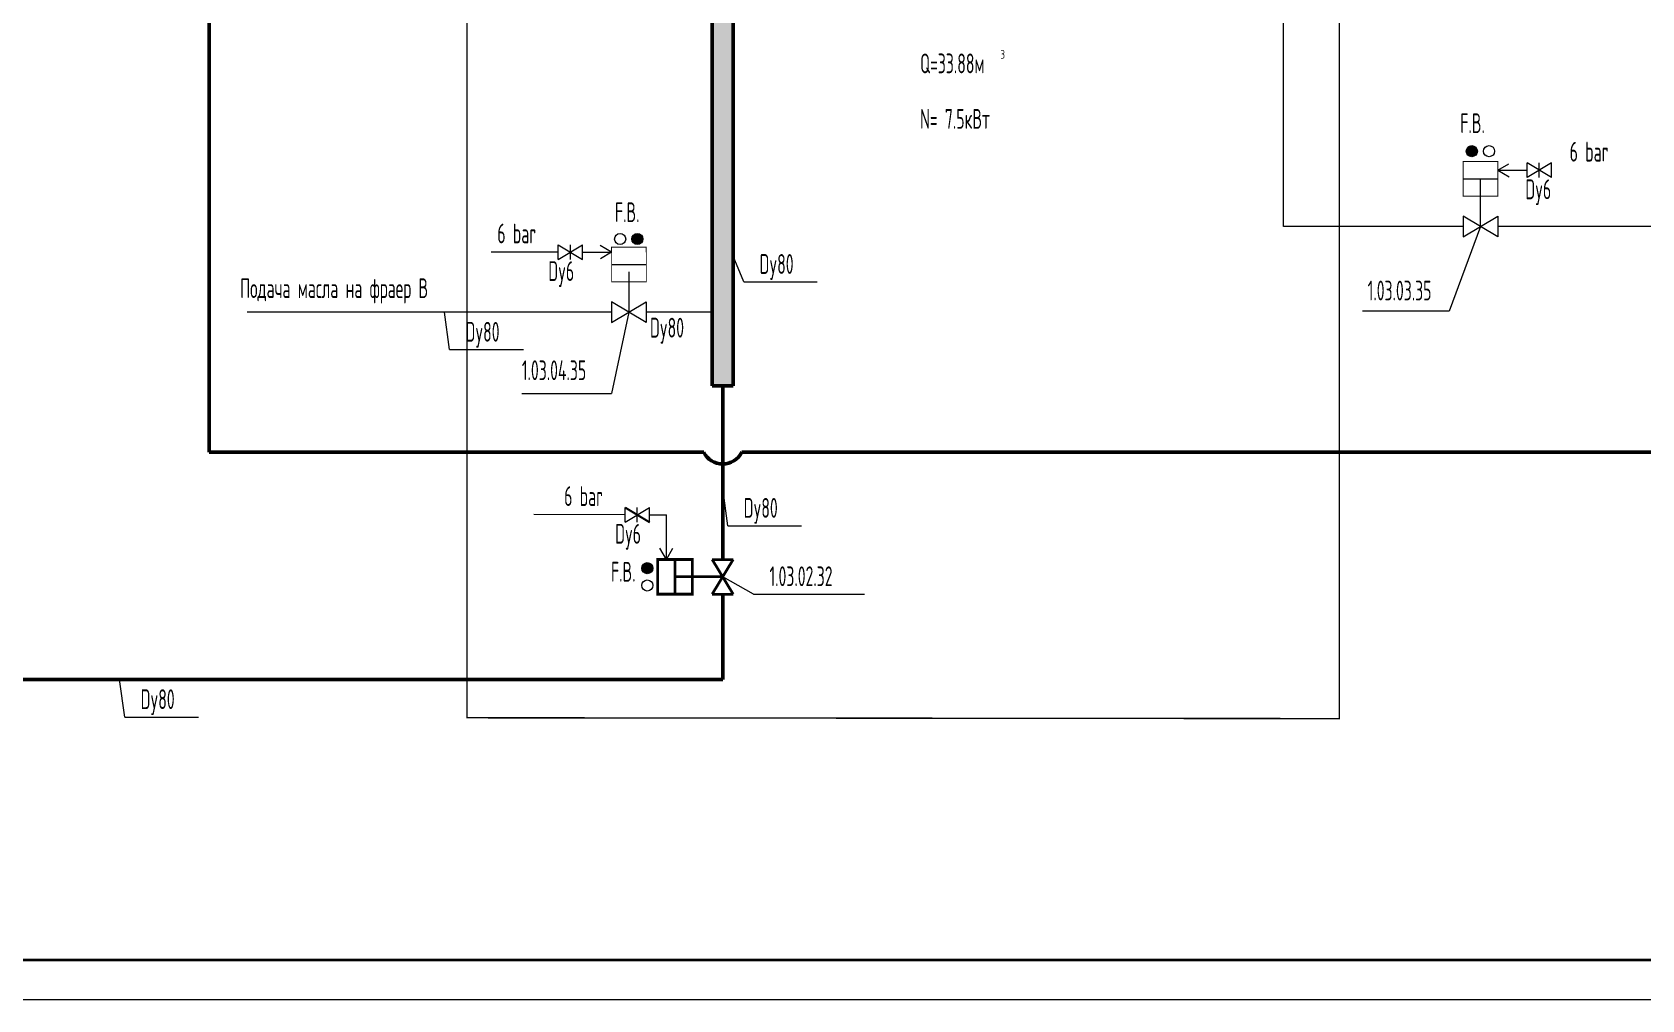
# Model space of a CAD drawing. Header units: millimetres. Extents: x -2281 to 17340, y -2563 to 4166.
# Drawn here: x 1037.7 to 1240.8, y 0 to 122.2 of the extents above; entities that cross this region are included whole.
import ezdxf

# ---------------------------------------------------------------- set-up
doc = ezdxf.new("R2010")
doc.units = ezdxf.units.MM
for name, pattern in [('K5LT32772', [0]), ('K5LT32773', [0]), ('K5LT32774', [0]), ('K5LT32779', [24.957505, 11.9988, -5.9994, 0.959904, -5.9994]), ('K5LT32780', [0]), ('K5LT32781', [0]), ('K5LT32782', [0]), ('K5LT32784', [0]), ('K5LT32788', [0]), ('K5LT32792', [0]), ('K5LT32797', [0]), ('K5LT_BASIC', [0]), ('K5LT_THIN', [0])]:
    doc.linetypes.add(name, pattern=pattern)
doc.layers.add('Системный слой', color=7, linetype='Continuous')
doc.styles.add('KTEXTSTYLE', font='GOST_AU.SHX', dxfattribs={"width": 0.96, "height": 5})

# ---------------------------------------------------------------- blocks, each defined once
blk = doc.blocks.new('T2')
at = {"layer": 'Системный слой', "color": 7, "char_height": 2.5, "attachment_point": 1, "style": 'KTEXTSTYLE'}
for s, insert in [('\\H3.5;\\W0.965;\\Q15;\\Q0;\\W0.715;\\H1.11;3', (1159.89, 119.91)), ('\\H3.5;\\W0.965;\\Q15;\\Q0;\\W0.715;\\H2.50;Q=33.88м', (1149.73, 119.46)), ('\\H3.5;\\W0.965;\\Q15;\\Q0;\\W0.715;\\H2.50;N= 7.5кВт', (1149.73, 112.46))]:
    blk.add_mtext(s, dxfattribs=dict(at, insert=insert))
blk = doc.blocks.new('U193')
at = {"layer": 'Системный слой', "color": 7, "linetype": 'K5LT_THIN', "lineweight": 13}
for q in [(1124.82, 53.4), (1142.71, 51.22)]:
    blk.add_line((1128.72, 51.22), q, dxfattribs=at)
at = {"layer": 'Системный слой', "color": 7, "insert": (1130.72, 54.72), "char_height": 2.5, "attachment_point": 1, "style": 'KTEXTSTYLE'}
blk.add_mtext('\\H3.5;\\W0.965;\\Q15;\\Q0;\\W0.715;\\H2.50;{\\c255;1.03.02.32}', dxfattribs=at)
blk = doc.blocks.new('U250')
at = {"layer": 'Системный слой', "color": 7, "linetype": 'K5LT_THIN', "lineweight": 13}
for q in [(1089.72, 86.82), (1099.66, 82.08)]:
    blk.add_line((1090.36, 82.08), q, dxfattribs=at)
at = {"layer": 'Системный слой', "color": 7, "insert": (1092.36, 85.58), "char_height": 2.5, "attachment_point": 1, "style": 'KTEXTSTYLE'}
blk.add_mtext('\\H3.5;\\W0.965;\\Q15;\\Q0;\\W0.715;\\H2.50;Dy80', dxfattribs=at)
blk = doc.blocks.new('U252')
at = {"layer": 'Системный слой', "color": 7, "linetype": 'K5LT_THIN', "lineweight": 13}
for q in [(1048.71, 40.43), (1058.65, 35.7)]:
    blk.add_line((1049.36, 35.7), q, dxfattribs=at)
at = {"layer": 'Системный слой', "color": 7, "insert": (1051.36, 39.2), "char_height": 2.5, "attachment_point": 1, "style": 'KTEXTSTYLE'}
blk.add_mtext('\\H3.5;\\W0.965;\\Q15;\\Q0;\\W0.715;\\H2.50;Dy80', dxfattribs=at)
blk = doc.blocks.new('U253')
at = {"layer": 'Системный слой', "color": 7, "linetype": 'K5LT_THIN', "lineweight": 13}
for q in [(1124.82, 64.59), (1134.76, 59.85)]:
    blk.add_line((1125.47, 59.85), q, dxfattribs=at)
at = {"layer": 'Системный слой', "color": 7, "insert": (1127.47, 63.35), "char_height": 2.5, "attachment_point": 1, "style": 'KTEXTSTYLE'}
blk.add_mtext('\\H3.5;\\W0.965;\\Q15;\\Q0;\\W0.715;\\H2.50;Dy80', dxfattribs=at)
blk = doc.blocks.new('U254')
at = {"layer": 'Системный слой', "color": 7, "linetype": 'K5LT_THIN', "lineweight": 13}
for q in [(1126.13, 93.89), (1136.76, 90.64)]:
    blk.add_line((1127.47, 90.64), q, dxfattribs=at)
at = {"layer": 'Системный слой', "color": 7, "insert": (1129.47, 94.14), "char_height": 2.5, "attachment_point": 1, "style": 'KTEXTSTYLE'}
blk.add_mtext('\\H3.5;\\W0.965;\\Q15;\\Q0;\\W0.715;\\H2.50;Dy80', dxfattribs=at)

msp = doc.modelspace()

# ---------------------------------------------------------------- hatches: boundary and pattern name
at = {"layer": 'Системный слой', "true_color": 0xcc99ff}
h = msp.add_hatch(color=191, dxfattribs=at)
h.paths.add_polyline_path([(1126.131, 77.52247), (1126.131, 96.21477), (1126.131, 110.64747), (1123.506, 110.64747), (1123.506, 77.52247)])
h.paths.add_polyline_path([(1123.506, 149.17821), (1123.506, 110.64747), (1126.131, 110.64747), (1126.131, 175.83291), (1123.506, 175.83291)])
at = {"layer": 'Системный слой', "true_color": 0x0000ff}
msp.add_hatch(color=5, dxfattribs=at).paths.add_polyline_path([(1220.05815, 107.12899), (1220.03822, 106.96315), (1219.97957, 106.80676), (1219.88554, 106.66871), (1219.76148, 106.55687), (1219.61445, 106.4776), (1219.45283, 106.43543), (1219.28582, 106.43274), (1219.12292, 106.4697), (1218.97342, 106.5442), (1218.84583, 106.652), (1218.74741, 106.78695), (1218.68376, 106.94138), (1218.65851, 107.1065), (1218.65815, 107.12899), (1218.67808, 107.29483), (1218.73673, 107.45123), (1218.83076, 107.58928), (1218.95483, 107.70112), (1219.10186, 107.78039), (1219.26348, 107.82256), (1219.43049, 107.82525), (1219.59338, 107.78829), (1219.74288, 107.71379), (1219.87047, 107.60599), (1219.96889, 107.47104), (1220.03254, 107.31661), (1220.05779, 107.15149)])
at = {"layer": 'Системный слой', "true_color": 0xff00ff}
for points in [[(1114.05704, 95.34395), (1113.8912, 95.36387), (1113.7348, 95.42253), (1113.59675, 95.51656), (1113.48491, 95.64062), (1113.40565, 95.78765), (1113.36347, 95.94927), (1113.36079, 96.11628), (1113.39775, 96.27917), (1113.47225, 96.42867), (1113.58004, 96.55627), (1113.715, 96.65469), (1113.86943, 96.71834), (1114.03454, 96.74358), (1114.05704, 96.74395), (1114.22288, 96.72402), (1114.37928, 96.66537), (1114.51733, 96.57133), (1114.62917, 96.44727), (1114.70843, 96.30024), (1114.75061, 96.13862), (1114.75329, 95.97161), (1114.71633, 95.80872), (1114.64184, 95.65922), (1114.53404, 95.53163), (1114.39908, 95.4332), (1114.24465, 95.36956), (1114.07954, 95.34431)], [(1116.00156, 54.48617), (1115.98163, 54.32033), (1115.92298, 54.16394), (1115.82895, 54.02589), (1115.70489, 53.91405), (1115.55786, 53.83478), (1115.39624, 53.79261), (1115.22923, 53.78992), (1115.06633, 53.82688), (1114.91684, 53.90138), (1114.78924, 54.00918), (1114.69082, 54.14413), (1114.62717, 54.29856), (1114.60192, 54.46368), (1114.60156, 54.48617), (1114.62149, 54.65201), (1114.68014, 54.80841), (1114.77418, 54.94646), (1114.89824, 55.0583), (1115.04527, 55.13757), (1115.20689, 55.17974), (1115.3739, 55.18243), (1115.53679, 55.14547), (1115.68629, 55.07097), (1115.81388, 54.96317), (1115.91231, 54.82822), (1115.97595, 54.67379), (1116.0012, 54.50867)]]:
    msp.add_hatch(color=6, dxfattribs=at).paths.add_polyline_path(points)

# ---------------------------------------------------------------- linework, layer by layer
at = {"color": 5, "linetype": 'K5LT_BASIC', "lineweight": 35, "true_color": 0x0000ff}
msp.add_line((1677, 5), (861, 5), dxfattribs=at)
at = {"color": 7, "linetype": 'K5LT_THIN', "lineweight": 13}
msp.add_line((1682, 0), (841, 0), dxfattribs=at)
at = {"layer": 'Системный слой', "color": 151, "linetype": 'K5LT32788', "lineweight": 50, "true_color": 0x7fbfff}
for p, q in [((1060.02493, 219.68488), (1060.02493, 69.13488)), ((1060.02493, 69.13488), (1122.41798, 69.135)), ((1127.21873, 69.135), (1401.02449, 69.135))]:
    msp.add_line(p, q, dxfattribs=at)
at = {"layer": 'Системный слой', "color": 191, "linetype": 'K5LT32781', "lineweight": 50, "true_color": 0xbf7fff}
for p, q in [((1123.506, 175.83291), (1123.506, 110.64747)), ((1126.131, 175.83291), (1126.131, 110.64747)), ((1123.506, 110.64747), (1123.506, 77.52247)), ((1126.131, 110.64747), (1126.131, 96.21477)), ((1126.131, 96.21477), (1126.131, 77.52246)), ((1123.506, 77.52247), (1126.13364, 77.52247)), ((945.3887, 40.4307), (1124.81718, 40.4307))]:
    msp.add_line(p, q, dxfattribs=at)
at = {"layer": 'Системный слой', "color": 7, "linetype": 'K5LT32780', "lineweight": 18}
msp.add_line((1195.58184, 97.63651), (1195.58184, 135.06151), dxfattribs=at)
at = {"layer": 'Системный слой', "color": 7, "linetype": 'K5LT_THIN', "lineweight": 13}
for p, q in [((1226.3393, 103.80399), (1226.3393, 105.64149)), ((1229.4018, 103.80399), (1226.3393, 105.64149)), ((1229.4018, 105.64149), (1226.3393, 103.80399)), ((1227.87749, 103.80399), (1227.87749, 105.64149)), ((1229.4018, 103.80399), (1229.4018, 105.64149)), ((1218.26578, 103.62899), (1222.64078, 103.62899)), ((1220.45595, 97.61338), (1220.45328, 103.62899)), ((1222.63601, 104.72537), (1224.05191, 105.55415)), ((1222.63604, 104.72096), (1226.3393, 104.72096)), ((1222.63604, 104.72096), (1224.06173, 103.90914)), ((1227.8636, 104.71858), (1227.87749, 104.71858)), ((1227.87055, 104.72274), (1227.87749, 104.72274)), ((1218.26845, 97.61338), (1195.58183, 97.61338)), ((1222.64345, 96.30088), (1218.26845, 98.92588)), ((1218.26845, 96.30088), (1222.64345, 98.92588)), ((1218.26845, 98.92588), (1218.26845, 96.30088)), ((1222.64345, 98.92588), (1222.64345, 96.30088)), ((1310.1174, 97.61338), (1222.64345, 97.61338)), ((1104.07245, 94.39612), (1095.57818, 94.39612)), ((1104.07113, 93.47738), (1104.07378, 95.31487)), ((1104.07113, 93.47738), (1107.13627, 95.31046)), ((1104.07378, 95.31487), (1107.13362, 93.47296)), ((1105.59543, 93.47518), (1105.59808, 95.31268)), ((1105.61064, 94.38974), (1105.59675, 94.38976)), ((1105.6037, 94.39392), (1105.59676, 94.39393)), ((1107.13362, 93.47296), (1107.13627, 95.31046)), ((1107.13495, 94.39171), (1110.79767, 94.38733)), ((1110.79764, 94.39174), (1109.37195, 95.20355)), ((1110.79767, 94.38733), (1109.38177, 93.55855)), ((1110.80129, 92.83235), (1115.17629, 92.83235)), ((1112.99145, 91.87915), (1112.99145, 86.81674)), ((1115.17895, 85.50424), (1110.80395, 88.12924)), ((1110.80395, 85.50424), (1115.17895, 88.12924)), ((1110.80395, 88.12924), (1110.80395, 85.50424)), ((1115.17895, 88.12924), (1115.17895, 85.50424)), ((1110.80395, 86.81674), (1064.81902, 86.81674)), ((1123.506, 86.81674), (1115.17895, 86.81674))]:
    msp.add_line(p, q, dxfattribs=at)
at = {"layer": 'Системный слой', "color": 7, "linetype": 'K5LT32782', "lineweight": 0}
for p, q in [((1220.45595, 97.61338), (1216.50843, 86.95381)), ((1112.99145, 86.81674), (1110.77713, 76.5413)), ((1216.50843, 86.95381), (1205.55843, 86.95381)), ((1216.50843, 86.95381), (1215.63343, 86.95381)), ((1099.46906, 76.5413), (1110.77713, 76.5413))]:
    msp.add_line(p, q, dxfattribs=at)
at = {"layer": 'Системный слой', "color": 6, "linetype": 'K5LT32792', "lineweight": 18, "true_color": 0xff00ff}
for p, q in [((1110.80395, 86.81577), (1106.97584, 86.81408)), ((1124.81718, 58.46518), (1124.81718, 55.59027)), ((1124.81718, 51.21527), (1124.81718, 43.53508))]:
    msp.add_line(p, q, dxfattribs=at)
at = {"layer": 'Системный слой', "color": 200, "linetype": 'K5LT32784', "lineweight": 50, "true_color": 0xbf00ff}
for p, q in [((1124.81718, 55.59027), (1124.81982, 77.52247)), ((1124.81718, 40.4307), (1124.81718, 51.21527))]:
    msp.add_line(p, q, dxfattribs=at)
at = {"layer": 'Системный слой', "color": 4, "linetype": 'K5LT32772', "lineweight": 18, "true_color": 0x00ffff}
for p, q in [((1112.50968, 61.23187), (1100.99608, 61.24847)), ((1112.50836, 60.31312), (1112.51101, 62.15061)), ((1112.50836, 60.31312), (1115.57351, 62.1462)), ((1114.03266, 60.31092), (1114.03531, 62.14842)), ((1114.04093, 61.22966), (1114.03399, 61.22967)), ((1115.57086, 60.3087), (1115.57351, 62.1462)), ((1115.57218, 61.22745), (1117.7096, 61.22745)), ((1117.7096, 55.58287), (1117.7096, 61.22745)), ((1117.70519, 55.58284), (1116.87641, 56.99874)), ((1117.7096, 55.58287), (1118.52141, 57.00856))]:
    msp.add_line(p, q, dxfattribs=at)
at = {"layer": 'Системный слой', "color": 4, "linetype": 'K5LT32774', "lineweight": 25, "true_color": 0x00ffff}
msp.add_line((1112.51101, 62.15061), (1115.57086, 60.3087), dxfattribs=at)
at = {"layer": 'Системный слой', "color": 4, "linetype": 'K5LT32773', "lineweight": 18, "true_color": 0x00ffff}
msp.add_line((1114.04787, 61.22548), (1114.03398, 61.2255), dxfattribs=at)
at = {"layer": 'Системный слой', "color": 191, "linetype": 'K5LT32797', "lineweight": 35, "true_color": 0xbf7fff}
for p, q in [((1118.80156, 51.21261), (1118.80156, 55.58761)), ((1126.12968, 55.59027), (1123.50468, 51.21527)), ((1126.12968, 51.21527), (1123.50468, 55.59027)), ((1123.50468, 55.59027), (1126.12968, 55.59027)), ((1124.81718, 53.40277), (1118.80156, 53.40011)), ((1123.50468, 51.21527), (1126.12968, 51.21527))]:
    msp.add_line(p, q, dxfattribs=at)
at = {"layer": 'Системный слой', "color": 200, "linetype": 'K5LT32779', "true_color": 0xbf00ff, "const_width": 0.18}
msp.add_lwpolyline([(1202.63573, 1135.9462), (1092.55885, 1135.9462), (1092.55885, 35.60562), (1202.63573, 35.50012)], close=True, dxfattribs=at)
at = {"layer": 'Системный слой', "color": 7, "linetype": 'K5LT_THIN', "const_width": 0.11}
for points in [[(1218.26756, 101.4415), (1222.64256, 101.4415), (1222.63625, 105.81649), (1218.26125, 105.81649)], [(1110.80306, 90.64486), (1115.17806, 90.64486), (1115.17175, 95.01985), (1110.79675, 95.01985)]]:
    msp.add_lwpolyline(points, close=True, dxfattribs=at)
at = {"layer": 'Системный слой', "color": 191, "linetype": 'K5LT32797', "true_color": 0xbf7fff, "const_width": 0.35}
msp.add_lwpolyline([(1120.98906, 51.21439), (1120.98906, 55.58939), (1116.61407, 55.58308), (1116.61407, 51.20808)], close=True, dxfattribs=at)
at = {"layer": 'Системный слой', "color": 7, "linetype": 'K5LT_THIN', "lineweight": 13}
for centre in [(1219.35815, 107.12899), (1221.53935, 107.12899), (1111.87585, 96.04395), (1114.05704, 96.04395)]:
    msp.add_circle(centre, 0.7, dxfattribs=at)
at = {"layer": 'Системный слой', "color": 6, "linetype": 'K5LT32792', "lineweight": 18, "true_color": 0xff00ff}
for centre in [(1115.30156, 54.48617), (1115.30156, 52.30498)]:
    msp.add_circle(centre, 0.7, dxfattribs=at)
at = {"layer": 'Системный слой', "color": 151, "linetype": 'K5LT32788', "lineweight": 50, "true_color": 0x7fbfff}
msp.add_arc((1124.81835, 70.31728), 2.67574, 206.2220208, 333.7779792, dxfattribs=at)

# ---------------------------------------------------------------- block references
at = {"layer": 'Системный слой'}
for name in ['T2', 'U254', 'U250', 'U253', 'U193', 'U252']:
    msp.add_blockref(name, (0, 0), dxfattribs=at)

# ---------------------------------------------------------------- texts
at = {"layer": 'Системный слой', "color": 7, "char_height": 2.5, "attachment_point": 1, "style": 'KTEXTSTYLE'}
for s, insert in [('\\H3.5;\\W0.965;\\Q15;\\Q0;\\W0.715;\\H2.50;F.B.', (1217.90046, 111.91374)), ('\\H3.5;\\W0.965;\\Q15;\\Q0;\\W0.715;\\H2.50;6 bar', (1231.71062, 108.31498)), ('\\H3.5;\\W0.965;\\Q15;\\Q0;\\W0.715;\\H2.50;Dy6', (1226.11393, 103.57148)), ('\\H3.5;\\W0.965;\\Q15;\\Q0;\\W0.715;\\H2.50;F.B.', (1111.2161, 100.67479)), ('\\H3.5;\\W0.965;\\Q15;\\Q0;\\W0.715;\\H2.50;Подача масла на фраер В', (1063.91064, 91.08191)), ('\\H3.5;\\W0.965;\\Q15;\\Q0;\\W0.715;\\H2.50;1.03.03.35', (1206.21487, 90.78747)), ('\\H3.5;\\W0.965;\\Q15;\\Q0;\\W0.715;\\H2.50;Dy80', (1115.64305, 86.09857)), ('\\H3.5;\\W0.965;\\Q15;\\Q0;\\W0.715;\\H2.50;1.03.04.35', (1099.46906, 80.72403)), ('\\H3.5;\\W0.965;\\Q15;\\Q0;\\W0.715;\\H2.50;F.B.', (1110.71682, 55.28582))]:
    msp.add_mtext(s, dxfattribs=dict(at, insert=insert))
at = {"layer": 'Системный слой', "color": 7, "char_height": 2.5, "attachment_point": 1, "rotation": 359.9173862, "style": 'KTEXTSTYLE'}
for s, insert in [('\\H3.5;\\W0.965;\\Q15;\\Q0;\\W0.715;\\H2.50;6 bar', (1096.376, 97.99947)), ('\\H3.5;\\W0.965;\\Q15;\\Q0;\\W0.715;\\H2.50;Dy6', (1102.81064, 93.24668)), ('\\H3.5;\\W0.965;\\Q15;\\Q0;\\W0.715;\\H2.50;6 bar', (1104.81324, 64.83521)), ('\\H3.5;\\W0.965;\\Q15;\\Q0;\\W0.715;\\H2.50;Dy6', (1111.24787, 60.08242))]:
    msp.add_mtext(s, dxfattribs=dict(at, insert=insert))

doc.saveas('drawing.dxf')
